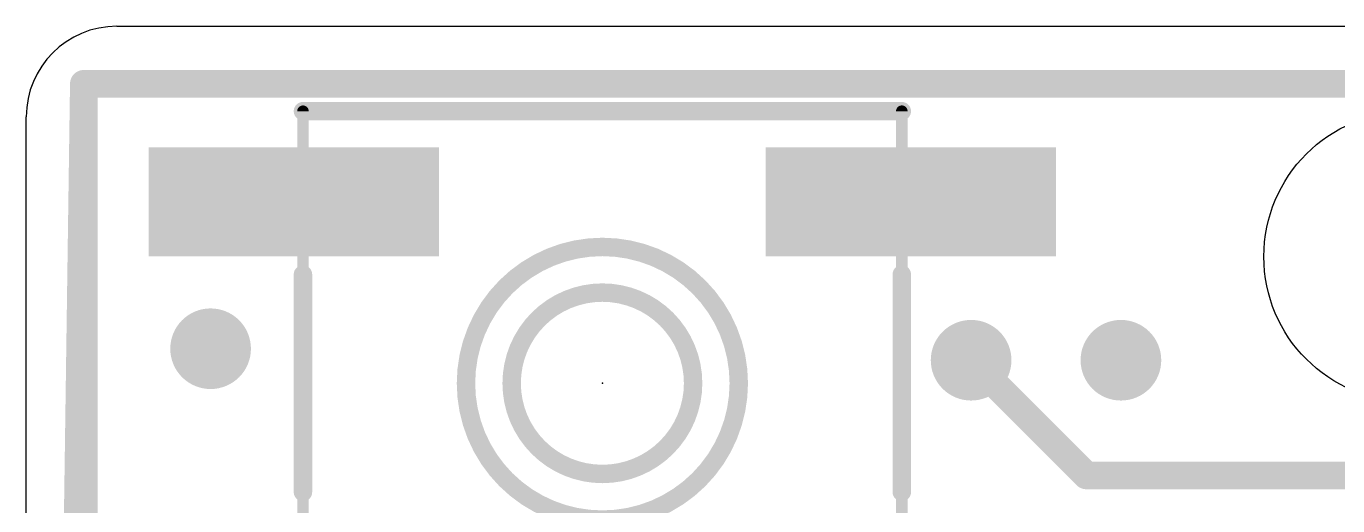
# Model space of a CAD drawing. Extents: x -3.4 to 68.6, y -0.2 to 53.3.
# Drawn here: x 0 to 14.46, y 48.05 to 53.34 of the extents above; entities that cross this region are included whole.
import ezdxf

# ---------------------------------------------------------------- set-up
doc = ezdxf.new("R2010")
doc.units = 0
for name, color, linetype in [('1', 12, 'CONTINUOUS'), ('16', 132, 'CONTINUOUS'), ('18', 3, 'CONTINUOUS'), ('20', 53, 'CONTINUOUS'), ('21', 40, 'CONTINUOUS'), ('23', 53, 'CONTINUOUS'), ('31', 253, 'CONTINUOUS'), ('51', 253, 'CONTINUOUS')]:
    doc.layers.add(name, color=color, linetype=linetype)

# ---------------------------------------------------------------- blocks, each defined once
blk = doc.blocks.new('RECT')
blk.add_solid([(-0.5, -0.5), (0.5, -0.5), (-0.5, 0.5), (0.5, 0.5)])
blk = doc.blocks.new('ROUNDV')
at = {"const_width": 0.5}
blk.add_lwpolyline([(0, -0.25, 1), (0, 0.25, 1), (0, -0.25)], format="xyb", dxfattribs=at)

msp = doc.modelspace()

# ---------------------------------------------------------------- linework, layer by layer
at = {"layer": '1', "const_width": 0.3048}
for points in [[(0.508, 43.688), (0.635, 52.705)], [(0.635, 52.705), (67.945, 52.705)], [(11.684, 48.387), (10.414, 49.657)], [(16.891, 48.387), (11.684, 48.387)]]:
    msp.add_lwpolyline(points, dxfattribs=at)
at = {"layer": '1', "const_width": 0.1524}
for points in [[(0.635, 52.7812, 1), (0.635, 52.6288)], [(0.7112, 52.7039, 1), (0.5588, 52.7061)], [(10.4679, 49.7109, 1), (10.3601, 49.6031)], [(11.684, 48.4632, 1), (11.684, 48.3108)], [(11.6301, 48.3331, 1), (11.7379, 48.4409)]]:
    msp.add_lwpolyline(points, format="xyb", dxfattribs=at)
at = {"layer": '16', "const_width": 0.3048}
for points in [[(0.635, 52.705), (67.691, 52.705)], [(0.635, 43.688), (0.635, 52.705)]]:
    msp.add_lwpolyline(points, dxfattribs=at)
at = {"layer": '16', "const_width": 0.1524}
for points in [[(0.635, 52.7812, 1), (0.635, 52.6288)], [(0.7112, 52.705, 1), (0.5588, 52.705)]]:
    msp.add_lwpolyline(points, format="xyb", dxfattribs=at)
at = {"layer": '20'}
for p, q in [((1, 53.34), (64.516, 53.34)), ((0, 21.209), (0, 52.34))]:
    msp.add_line(p, q, dxfattribs=at)
msp.add_circle((15.24, 50.8), 1.6, dxfattribs=at)
msp.add_arc((1, 52.34), 1, 90, 180, dxfattribs=at)
at = {"layer": '21', "const_width": 0.2032}
for points in [[(3.05, 52.403), (9.65, 52.403)], [(3.05, 48.203), (3.05, 50.603)], [(9.65, 50.603), (9.65, 48.203)]]:
    msp.add_lwpolyline(points, dxfattribs=at)
at = {"layer": '21'}
for points, const_width in [([(3.05, 52.4538, 1), (3.05, 52.3522)], 0.1016), ([(9.65, 52.3522, 1), (9.65, 52.4538)], 0.1016), ([(6.35, 47.8997, 1), (6.35, 50.9063, 1), (6.35, 47.8997)], 0.2032), ([(3.1008, 50.603, 1), (2.9992, 50.603)], 0.1016), ([(9.7008, 50.603, 1), (9.5992, 50.603)], 0.1016), ([(6.35, 48.403, 1), (6.35, 50.403, 1), (6.35, 48.403)], 0.2032), ([(2.9992, 48.203, 1), (3.1008, 48.203)], 0.1016), ([(9.5992, 48.203, 1), (9.7008, 48.203)], 0.1016)]:
    msp.add_lwpolyline(points, format="xyb", dxfattribs=dict(at, const_width=const_width))
at = {"layer": '23'}
msp.add_point((6.35, 49.403), dxfattribs=at)
at = {"layer": '51', "const_width": 0.127}
for points in [[(3.05, 46.403), (3.05, 52.403)], [(9.65, 52.403), (9.65, 46.403)]]:
    msp.add_lwpolyline(points, dxfattribs=at)
at = {"layer": '51', "const_width": 0.0635}
for points in [[(3.0818, 52.403, 1), (3.0183, 52.403)], [(9.6818, 52.403, 1), (9.6182, 52.403)]]:
    msp.add_lwpolyline(points, format="xyb", dxfattribs=at)

# ---------------------------------------------------------------- block references
at = {"layer": '1', "xscale": 3.2, "yscale": 1.2, "rotation": 180}
for p in [(2.95, 51.403), (9.75, 51.403)]:
    msp.add_blockref('RECT', p, dxfattribs=at)
at = {"layer": '18', "xscale": 0.889, "yscale": 0.889}
for p in [(2.032, 49.784), (2.032, 49.784), (10.414, 49.657), (10.414, 49.657), (12.065, 49.657), (12.065, 49.657)]:
    msp.add_blockref('ROUNDV', p, dxfattribs=at)
at = {"layer": '31', "xscale": 3.2, "yscale": 1.2, "rotation": 180}
for p in [(2.95, 51.403), (9.75, 51.403)]:
    msp.add_blockref('RECT', p, dxfattribs=at)

doc.saveas('drawing.dxf')
